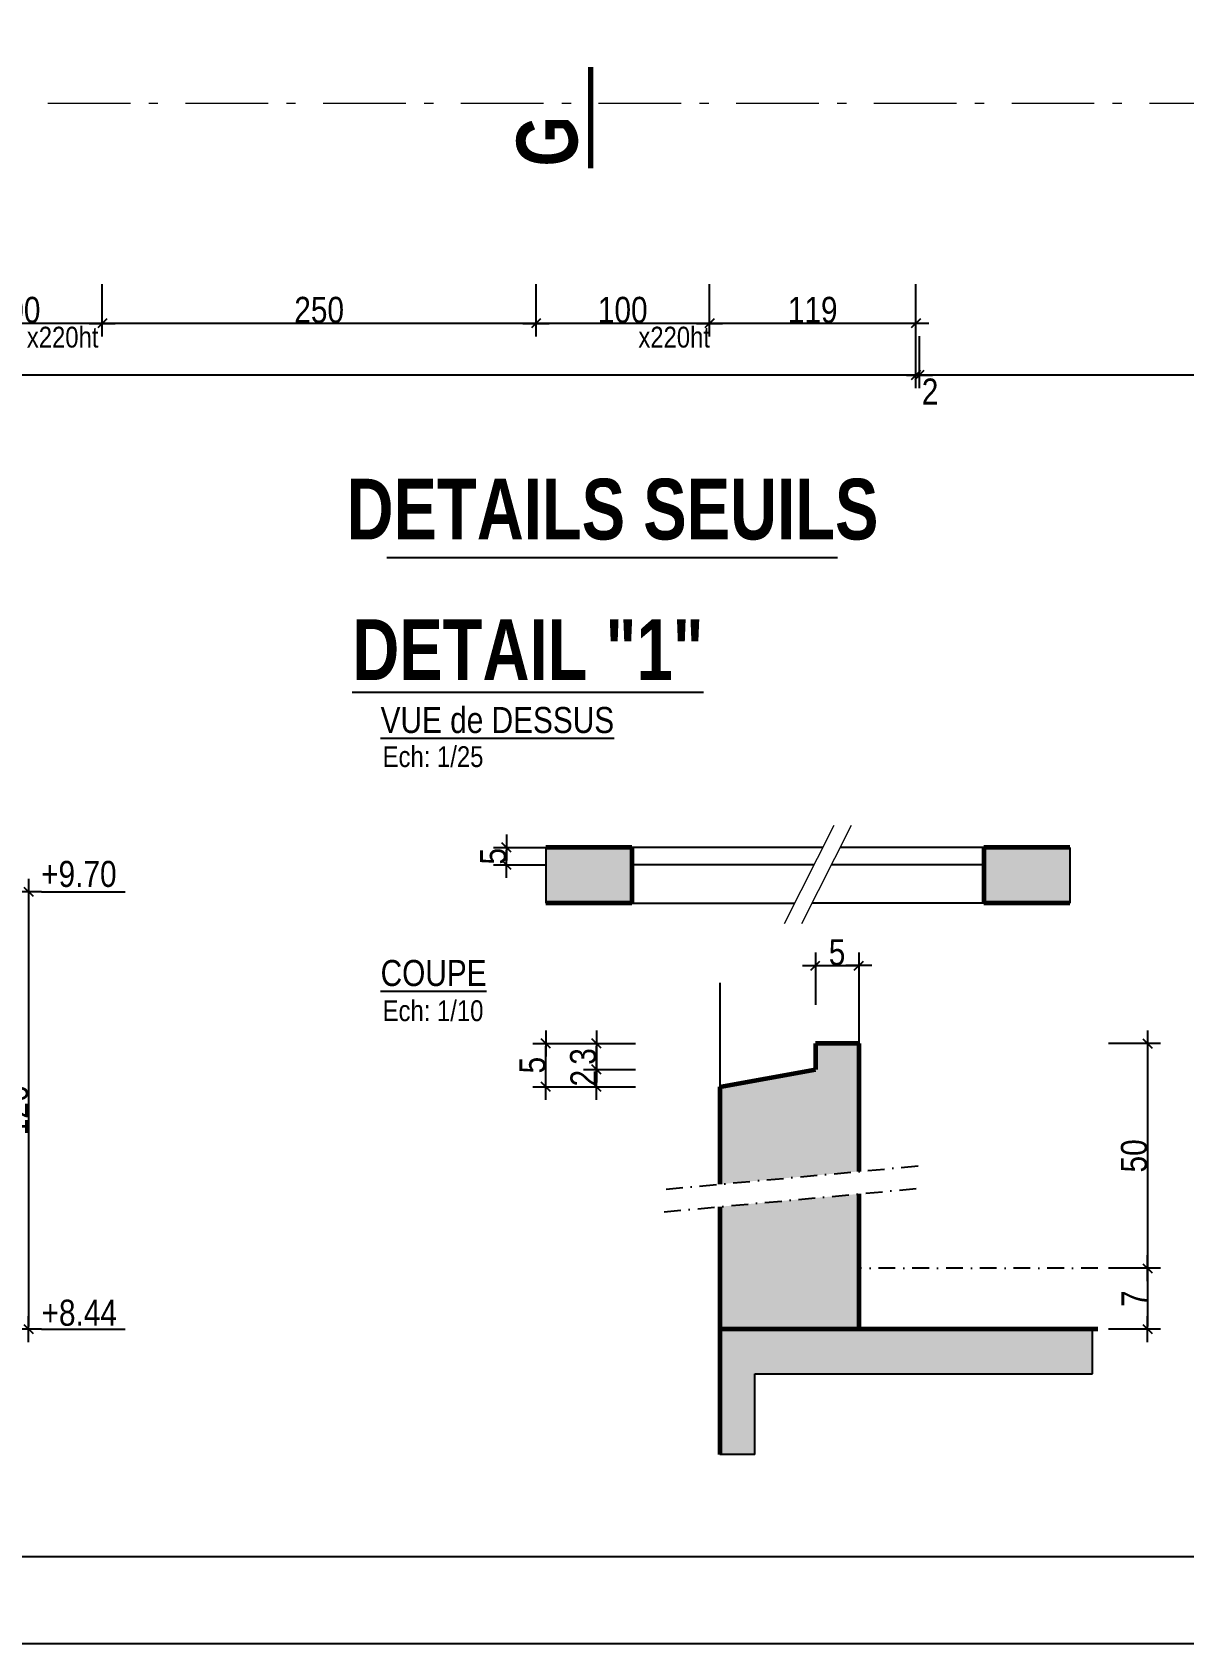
# Model space of a CAD drawing. Header units: centimetres. Extents: x -10252 to 0, y 2374 to 6574.
# Drawn here: x -5528 to -4864, y 2374 to 3302 of the extents above; entities that cross this region are included whole.
import ezdxf
from ezdxf.enums import TextEntityAlignment as Align

# ---------------------------------------------------------------- set-up
doc = ezdxf.new("R2010")
doc.units = ezdxf.units.CM
doc.header["$LTSCALE"] = 12.7
doc.header["$PDMODE"] = 1
doc.header["$PDSIZE"] = -2
doc.linetypes.add('Style de ligne -6', pattern=[2.08328, 1.25, -0.41656, 0.13886, -0.27786])
doc.linetypes.add('TIRETPTX2', pattern=[50.8, 25.4, -12.7, 0, -12.7])
for name, color, linetype in [('01_cote_gen', 4, 'Continuous'), ('01_linteaux', 2, 'Continuous'), ('01_poch_BN', 9, 'Continuous'), ('01_poch_murs', 253, 'Continuous'), ('01_texte', 230, 'Continuous'), ('AA_COTES', 2, 'Continuous')]:
    doc.layers.add(name, color=color, linetype=linetype)
for name, color, linetype, lineweight in [('01_murs_coup', 5, 'Continuous', 60), ('01_tram_axes', 2, 'TIRETPTX2', 9), ('B Général', 7, 'Continuous', 5)]:
    doc.layers.add(name, color=color, linetype=linetype, lineweight=lineweight)
doc.styles.add('ARIAL NA', font='ARIALN.TTF')
doc.styles.add('impact', font='impact.ttf')
doc.styles.add('STYLE2', font='ARIALN.TTF')
doc.dimstyles.new('JB10', dxfattribs={"dimscale": 0.1, "dimtxt": 150, "dimasz": 15, "dimexe": 0.1, "dimexo": 0.1, "dimgap": 0.09, "dimtad": 1, "dimdec": 1, "dimlfac": 0.2, "dimdsep": 46, "dimtxsty": 'STYLE2', "dimblk1": 'BOND_G', "dimblk2": 'BOND_D', "dimsah": 1, "dimcen": 1.5, "dimdle": 0.01, "dimse1": 1, "dimse2": 1, "dimclrd": 4, "dimclre": 2, "dimclrt": 6, "dimazin": 2, "dimtfac": 2.333333, "dimtdec": 1, "dimtix": 1, "dimtmove": 2, "dimatfit": 3, "dimldrblk": 'BOND_G', "dimfxl": 1, "dimtolj": 1, "dimtzin": 0, "dimarcsym": 0})
doc.dimstyles.new('JB25', dxfattribs={"dimscale": 0.1, "dimtxt": 150, "dimasz": 15, "dimexe": 0.1, "dimexo": 0.1, "dimgap": 0.09, "dimtad": 1, "dimdec": 1, "dimlfac": 0.5, "dimdsep": 46, "dimtxsty": 'STYLE2', "dimblk1": 'BOND_G', "dimblk2": 'BOND_D', "dimsah": 1, "dimcen": 1.5, "dimdle": 0.01, "dimse1": 1, "dimse2": 1, "dimclrd": 4, "dimclre": 2, "dimclrt": 6, "dimazin": 2, "dimtfac": 2.333333, "dimtdec": 1, "dimtix": 1, "dimtmove": 2, "dimatfit": 3, "dimldrblk": 'BOND_G', "dimfxl": 1, "dimtolj": 1, "dimtzin": 0, "dimarcsym": 0})
doc.dimstyles.new('JB50', dxfattribs={"dimscale": 0.1, "dimtxt": 150, "dimasz": 15, "dimexe": 0.1, "dimexo": 0.1, "dimgap": 0.09, "dimtad": 1, "dimdec": 1, "dimdsep": 46, "dimtxsty": 'STYLE2', "dimblk1": 'BOND_G', "dimblk2": 'BOND_D', "dimsah": 1, "dimcen": 1.5, "dimdle": 0.01, "dimse1": 1, "dimse2": 1, "dimclrd": 4, "dimclre": 2, "dimclrt": 6, "dimazin": 2, "dimtfac": 2.333333, "dimtdec": 1, "dimtix": 1, "dimtmove": 2, "dimatfit": 3, "dimldrblk": 'BOND_G', "dimfxl": 1, "dimtolj": 1, "dimtzin": 0, "dimarcsym": 0})

# ---------------------------------------------------------------- blocks, each defined once
blk = doc.blocks.new('BOND_G')
at = {"layer": 'AA_COTES', "color": 0}
for p, q in [((0, -5), (0, 15)), ((5, 0), (-5, 0)), ((1.77, 1.77), (-1.77, -1.77))]:
    blk.add_line(p, q, dxfattribs=at)
blk = doc.blocks.new('BOND_D')
at = {"layer": 'AA_COTES', "color": 0}
for p, q in [((5, 0), (-5, 0)), ((-1.77, -1.77), (1.77, 1.77)), ((0, 5), (0, -15))]:
    blk.add_line(p, q, dxfattribs=at)
blk = doc.blocks.new('*D1533')
at = {"layer": '01_cote_gen', "color": 4, "lineweight": -2, "transparency": 16777216}
blk.add_line((-3597.24, 3104.86), (-5015.24, 3104.86), dxfattribs=at)
at = {"layer": 'Defpoints', "color": 0, "transparency": 16777216}
for p in [(-5016.74, 3525.39), (-3595.74, 3525.31), (-5016.74, 3104.86)]:
    blk.add_point(p, dxfattribs=at)
at = {"layer": '01_cote_gen', "color": 4, "lineweight": -2, "transparency": 16777216, "xscale": 1.5, "yscale": 1.5, "zscale": 1.5, "rotation": 180}
blk.add_blockref('BOND_D', (-5016.74, 3104.86), dxfattribs=at)
at = {"layer": '01_cote_gen', "color": 4, "lineweight": -2, "transparency": 16777216, "xscale": 1.5, "yscale": 1.5, "zscale": 1.5}
blk.add_blockref('BOND_G', (-3595.74, 3104.86), dxfattribs=at)
at = {"layer": '01_cote_gen', "color": 6, "transparency": 16777216, "insert": (-4305.81, 3112.4), "char_height": 15, "attachment_point": 5, "style": 'STYLE2'}
blk.add_mtext('\\A1;1421', dxfattribs=at)
blk = doc.blocks.new('*D1534')
at = {"layer": '01_cote_gen', "color": 4, "lineweight": -2, "transparency": 16777216}
blk.add_line((-5020.24, 3134.7), (-5136.24, 3134.7), dxfattribs=at)
at = {"layer": 'Defpoints', "color": 0, "transparency": 16777216}
for p in [(-5137.74, 3533.39), (-5018.74, 3525.39), (-5137.74, 3134.7)]:
    blk.add_point(p, dxfattribs=at)
at = {"layer": '01_cote_gen', "color": 4, "lineweight": -2, "transparency": 16777216, "xscale": 1.5, "yscale": 1.5, "zscale": 1.5, "rotation": 180}
blk.add_blockref('BOND_D', (-5137.74, 3134.7), dxfattribs=at)
at = {"layer": '01_cote_gen', "color": 4, "lineweight": -2, "transparency": 16777216, "xscale": 1.5, "yscale": 1.5, "zscale": 1.5}
blk.add_blockref('BOND_G', (-5018.74, 3134.7), dxfattribs=at)
at = {"layer": '01_cote_gen', "color": 6, "transparency": 16777216, "insert": (-5078.24, 3142.37), "char_height": 15, "attachment_point": 5, "style": 'STYLE2'}
blk.add_mtext('\\A1;119', dxfattribs=at)
blk = doc.blocks.new('*D1343')
at = {"layer": '01_cote_gen', "color": 4, "lineweight": -2, "transparency": 16777216}
for p, q in [((-5020.24, 3104.86), (-5021.74, 3104.86)), ((-5018.74, 3104.86), (-5016.74, 3104.86)), ((-5015.24, 3104.86), (-5013.74, 3104.86))]:
    blk.add_line(p, q, dxfattribs=at)
at = {"layer": 'Defpoints', "color": 0, "transparency": 16777216}
for p in [(-5016.74, 3104.86), (-5018.74, 3101.26), (-5016.74, 3101.26)]:
    blk.add_point(p, dxfattribs=at)
at = {"layer": '01_cote_gen', "color": 4, "lineweight": -2, "transparency": 16777216, "xscale": 1.5, "yscale": 1.5, "zscale": 1.5}
blk.add_blockref('BOND_G', (-5018.74, 3104.86), dxfattribs=at)
at = {"layer": '01_cote_gen', "color": 4, "lineweight": -2, "transparency": 16777216, "xscale": 1.5, "yscale": 1.5, "zscale": 1.5, "rotation": 180}
blk.add_blockref('BOND_D', (-5016.74, 3104.86), dxfattribs=at)
at = {"layer": '01_cote_gen', "color": 6, "transparency": 16777216, "insert": (-5010.57, 3095.41), "char_height": 15, "attachment_point": 5, "style": 'STYLE2'}
blk.add_mtext('\\A1;2', dxfattribs=at)
blk = doc.blocks.new('*D1535')
at = {"layer": '01_cote_gen', "color": 4, "lineweight": -2, "transparency": 16777216}
blk.add_line((-5239.24, 3134.7), (-5486.24, 3134.7), dxfattribs=at)
at = {"layer": 'Defpoints', "color": 0, "transparency": 16777216}
for p in [(-5487.74, 3525.39), (-5237.74, 3525.39), (-5487.74, 3134.7)]:
    blk.add_point(p, dxfattribs=at)
at = {"layer": '01_cote_gen', "color": 4, "lineweight": -2, "transparency": 16777216, "xscale": 1.5, "yscale": 1.5, "zscale": 1.5, "rotation": 180}
blk.add_blockref('BOND_D', (-5487.74, 3134.7), dxfattribs=at)
at = {"layer": '01_cote_gen', "color": 4, "lineweight": -2, "transparency": 16777216, "xscale": 1.5, "yscale": 1.5, "zscale": 1.5}
blk.add_blockref('BOND_G', (-5237.74, 3134.7), dxfattribs=at)
at = {"layer": '01_cote_gen', "color": 6, "transparency": 16777216, "insert": (-5362.74, 3142.37), "char_height": 15, "attachment_point": 5, "style": 'STYLE2'}
blk.add_mtext('\\A1;250', dxfattribs=at)
blk = doc.blocks.new('*D1536')
at = {"layer": '01_cote_gen', "color": 4, "lineweight": -2, "transparency": 16777216}
blk.add_line((-5489.24, 3134.7), (-5586.24, 3134.7), dxfattribs=at)
at = {"layer": 'Defpoints', "color": 0, "transparency": 16777216}
for p in [(-5587.74, 3525.39), (-5487.74, 3525.39), (-5587.74, 3134.7)]:
    blk.add_point(p, dxfattribs=at)
at = {"layer": '01_cote_gen', "color": 4, "lineweight": -2, "transparency": 16777216, "xscale": 1.5, "yscale": 1.5, "zscale": 1.5, "rotation": 180}
blk.add_blockref('BOND_D', (-5587.74, 3134.7), dxfattribs=at)
at = {"layer": '01_cote_gen', "color": 4, "lineweight": -2, "transparency": 16777216, "xscale": 1.5, "yscale": 1.5, "zscale": 1.5}
blk.add_blockref('BOND_G', (-5487.74, 3134.7), dxfattribs=at)
at = {"layer": '01_cote_gen', "color": 6, "transparency": 16777216, "insert": (-5537.74, 3142.37), "char_height": 15, "attachment_point": 5, "style": 'STYLE2'}
blk.add_mtext('\\A1;100', dxfattribs=at)
blk = doc.blocks.new('*D1466')
at = {"layer": '01_cote_gen', "color": 4, "lineweight": -2, "transparency": 16777216}
blk.add_line((-5254.75, 2824.14), (-5254.75, 2831.14), dxfattribs=at)
at = {"layer": 'Defpoints', "color": 0, "transparency": 16777216}
for p in [(-5254.75, 2832.64), (-5182.48, 2832.64), (-5182.48, 2822.64)]:
    blk.add_point(p, dxfattribs=at)
at = {"layer": '01_cote_gen', "color": 4, "lineweight": -2, "transparency": 16777216, "xscale": 1.5, "yscale": 1.5, "zscale": 1.5}
for name, p, rotation in [('BOND_D', (-5254.75, 2832.64), 90), ('BOND_G', (-5254.75, 2822.64), 270)]:
    blk.add_blockref(name, p, dxfattribs=dict(at, rotation=rotation))
at = {"layer": '01_cote_gen', "color": 6, "transparency": 16777216, "insert": (-5262.39, 2827.64), "char_height": 15, "attachment_point": 5, "rotation": 90, "style": 'STYLE2'}
blk.add_mtext('\\A1;5', dxfattribs=at)
blk = doc.blocks.new('*D1467')
at = {"layer": '01_cote_gen', "color": 4, "lineweight": -2, "transparency": 16777216}
blk.add_line((-5075.2, 2764.6), (-5053.2, 2764.6), dxfattribs=at)
at = {"layer": 'Defpoints', "color": 0, "transparency": 16777216}
for p in [(-5051.7, 2764.6), (-5051.7, 2722.22), (-5076.7, 2719.78)]:
    blk.add_point(p, dxfattribs=at)
at = {"layer": '01_cote_gen', "color": 4, "lineweight": -2, "transparency": 16777216, "xscale": 1.5, "yscale": 1.5, "zscale": 1.5, "rotation": 180}
blk.add_blockref('BOND_G', (-5076.7, 2764.6), dxfattribs=at)
at = {"layer": '01_cote_gen', "color": 4, "lineweight": -2, "transparency": 16777216, "xscale": 1.5, "yscale": 1.5, "zscale": 1.5}
blk.add_blockref('BOND_D', (-5051.7, 2764.6), dxfattribs=at)
at = {"layer": '01_cote_gen', "color": 6, "transparency": 16777216, "insert": (-5064.2, 2772.24), "char_height": 15, "attachment_point": 5, "style": 'STYLE2'}
blk.add_mtext('\\A1;5', dxfattribs=at)
blk = doc.blocks.new('*D1312')
at = {"layer": '01_cote_gen', "color": 4, "lineweight": -2, "transparency": 16777216}
blk.add_line((-5202.87, 2696.28), (-5202.87, 2703.28), dxfattribs=at)
at = {"layer": 'Defpoints', "color": 0, "transparency": 16777216}
for p in [(-5202.87, 2704.78), (-5090.43, 2704.78), (-5068.69, 2694.78)]:
    blk.add_point(p, dxfattribs=at)
at = {"layer": '01_cote_gen', "color": 4, "lineweight": -2, "transparency": 16777216, "xscale": 1.5, "yscale": 1.5, "zscale": 1.5}
for name, p, rotation in [('BOND_D', (-5202.87, 2704.78), 90), ('BOND_G', (-5202.87, 2694.78), 270)]:
    blk.add_blockref(name, p, dxfattribs=dict(at, rotation=rotation))
at = {"layer": '01_cote_gen', "color": 6, "transparency": 16777216, "insert": (-5210.41, 2699.78), "char_height": 15, "attachment_point": 5, "rotation": 90, "style": 'STYLE2'}
blk.add_mtext('\\A1;2', dxfattribs=at)
blk = doc.blocks.new('*D1313')
at = {"layer": '01_cote_gen', "color": 4, "lineweight": -2, "transparency": 16777216}
blk.add_line((-5202.87, 2706.28), (-5202.87, 2718.28), dxfattribs=at)
at = {"layer": 'Defpoints', "color": 0, "transparency": 16777216}
for p in [(-5202.87, 2719.78), (-5090.43, 2719.78), (-5174.3, 2704.78)]:
    blk.add_point(p, dxfattribs=at)
at = {"layer": '01_cote_gen', "color": 4, "lineweight": -2, "transparency": 16777216, "xscale": 1.5, "yscale": 1.5, "zscale": 1.5}
for name, p, rotation in [('BOND_D', (-5202.87, 2719.78), 90), ('BOND_G', (-5202.87, 2704.78), 270)]:
    blk.add_blockref(name, p, dxfattribs=dict(at, rotation=rotation))
at = {"layer": '01_cote_gen', "color": 6, "transparency": 16777216, "insert": (-5210.54, 2712.28), "char_height": 15, "attachment_point": 5, "rotation": 90, "style": 'STYLE2'}
blk.add_mtext('\\A1;3', dxfattribs=at)
blk = doc.blocks.new('*D1314')
at = {"layer": '01_cote_gen', "color": 4, "lineweight": -2, "transparency": 16777216}
blk.add_line((-5232.09, 2696.28), (-5232.09, 2718.28), dxfattribs=at)
at = {"layer": 'Defpoints', "color": 0, "transparency": 16777216}
for p in [(-5232.09, 2719.78), (-5186.5, 2719.78), (-5180.37, 2694.78)]:
    blk.add_point(p, dxfattribs=at)
at = {"layer": '01_cote_gen', "color": 4, "lineweight": -2, "transparency": 16777216, "xscale": 1.5, "yscale": 1.5, "zscale": 1.5}
for name, p, rotation in [('BOND_D', (-5232.09, 2719.78), 90), ('BOND_G', (-5232.09, 2694.78), 270)]:
    blk.add_blockref(name, p, dxfattribs=dict(at, rotation=rotation))
at = {"layer": '01_cote_gen', "color": 6, "transparency": 16777216, "insert": (-5239.73, 2707.28), "char_height": 15, "attachment_point": 5, "rotation": 90, "style": 'STYLE2'}
blk.add_mtext('\\A1;5', dxfattribs=at)
blk = doc.blocks.new('*D1468')
at = {"layer": '01_cote_gen', "color": 4, "lineweight": -2, "transparency": 16777216}
blk.add_line((-4885.3, 2718.28), (-4885.3, 2591.72), dxfattribs=at)
at = {"layer": 'Defpoints', "color": 0, "transparency": 16777216}
for p in [(-5051.7, 2719.78), (-4954.99, 2590.22), (-4885.3, 2590.22)]:
    blk.add_point(p, dxfattribs=at)
at = {"layer": '01_cote_gen', "color": 4, "lineweight": -2, "transparency": 16777216, "xscale": 1.5, "yscale": 1.5, "zscale": 1.5}
for name, p, rotation in [('BOND_G', (-4885.3, 2719.78), 90), ('BOND_D', (-4885.3, 2590.22), 270)]:
    blk.add_blockref(name, p, dxfattribs=dict(at, rotation=rotation))
at = {"layer": '01_cote_gen', "color": 6, "transparency": 16777216, "insert": (-4892.97, 2655), "char_height": 15, "attachment_point": 5, "rotation": 90, "style": 'STYLE2'}
blk.add_mtext('\\A1;50', dxfattribs=at)
blk = doc.blocks.new('*D1469')
at = {"layer": '01_cote_gen', "color": 4, "lineweight": -2, "transparency": 16777216}
blk.add_line((-4885.3, 2588.72), (-4885.3, 2556.72), dxfattribs=at)
at = {"layer": 'Defpoints', "color": 0, "transparency": 16777216}
for p in [(-4942.79, 2590.22), (-4942.79, 2555.22), (-4885.3, 2555.22)]:
    blk.add_point(p, dxfattribs=at)
at = {"layer": '01_cote_gen', "color": 4, "lineweight": -2, "transparency": 16777216, "xscale": 1.5, "yscale": 1.5, "zscale": 1.5}
for name, p, rotation in [('BOND_G', (-4885.3, 2590.22), 90), ('BOND_D', (-4885.3, 2555.22), 270)]:
    blk.add_blockref(name, p, dxfattribs=dict(at, rotation=rotation))
at = {"layer": '01_cote_gen', "color": 6, "transparency": 16777216, "insert": (-4892.81, 2572.72), "char_height": 15, "attachment_point": 5, "rotation": 90, "style": 'STYLE2'}
blk.add_mtext('\\A1;7', dxfattribs=at)
blk = doc.blocks.new('*D1672')
at = {"layer": '01_cote_gen', "color": 4, "lineweight": -2, "ltscale": 2, "transparency": 16777216}
blk.add_line((-5139.24, 3134.7), (-5236.24, 3134.7), dxfattribs=at)
at = {"layer": 'Defpoints', "color": 0, "ltscale": 2, "transparency": 16777216}
for p in [(-5237.74, 3148.5), (-5137.74, 3148.5), (-5237.74, 3134.7)]:
    blk.add_point(p, dxfattribs=at)
at = {"layer": '01_cote_gen', "color": 4, "lineweight": -2, "ltscale": 2, "transparency": 16777216, "xscale": 1.5, "yscale": 1.5, "zscale": 1.5, "rotation": 180}
blk.add_blockref('BOND_D', (-5237.74, 3134.7), dxfattribs=at)
at = {"layer": '01_cote_gen', "color": 4, "lineweight": -2, "ltscale": 2, "transparency": 16777216, "xscale": 1.5, "yscale": 1.5, "zscale": 1.5}
blk.add_blockref('BOND_G', (-5137.74, 3134.7), dxfattribs=at)
at = {"layer": '01_cote_gen', "color": 6, "ltscale": 2, "transparency": 16777216, "insert": (-5187.74, 3142.37), "char_height": 15, "attachment_point": 5, "style": 'STYLE2'}
blk.add_mtext('\\A1;100', dxfattribs=at)
blk = doc.blocks.new('*D1676')
at = {"layer": '01_cote_gen', "color": 4, "lineweight": -2, "ltscale": 2, "transparency": 16777216}
blk.add_line((-5020.24, 3104.86), (-6301.24, 3104.86), dxfattribs=at)
at = {"layer": 'Defpoints', "color": 0, "ltscale": 2, "transparency": 16777216}
for p in [(-6302.74, 3157.2), (-5018.74, 3157.2), (-6302.74, 3104.86)]:
    blk.add_point(p, dxfattribs=at)
at = {"layer": '01_cote_gen', "color": 4, "lineweight": -2, "ltscale": 2, "transparency": 16777216, "xscale": 1.5, "yscale": 1.5, "zscale": 1.5, "rotation": 180}
blk.add_blockref('BOND_D', (-6302.74, 3104.86), dxfattribs=at)
at = {"layer": '01_cote_gen', "color": 4, "lineweight": -2, "ltscale": 2, "transparency": 16777216, "xscale": 1.5, "yscale": 1.5, "zscale": 1.5}
blk.add_blockref('BOND_G', (-5018.74, 3104.86), dxfattribs=at)
at = {"layer": '01_cote_gen', "color": 6, "ltscale": 2, "transparency": 16777216, "insert": (-5660.74, 3112.53), "char_height": 15, "attachment_point": 5, "style": 'STYLE2'}
blk.add_mtext('\\A1;1284', dxfattribs=at)
blk = doc.blocks.new('*D1846')
at = {"layer": '01_cote_gen', "color": 4, "lineweight": -2, "ltscale": 2, "transparency": 16777216}
blk.add_line((-5530.34, 2805.72), (-5530.34, 2556.72), dxfattribs=at)
at = {"layer": 'Defpoints', "color": 0, "ltscale": 2, "transparency": 16777216}
for p in [(-5549.73, 2807.22), (-5549.73, 2555.22), (-5530.34, 2555.22)]:
    blk.add_point(p, dxfattribs=at)
at = {"layer": '01_cote_gen', "color": 4, "lineweight": -2, "ltscale": 2, "transparency": 16777216, "xscale": 1.5, "yscale": 1.5, "zscale": 1.5}
for name, p, rotation in [('BOND_G', (-5530.34, 2807.22), 90), ('BOND_D', (-5530.34, 2555.22), 270)]:
    blk.add_blockref(name, p, dxfattribs=dict(at, rotation=rotation))
at = {"layer": '01_cote_gen', "color": 6, "ltscale": 2, "transparency": 16777216, "insert": (-5538, 2681.22), "char_height": 15, "attachment_point": 5, "rotation": 90, "style": 'STYLE2'}
blk.add_mtext('\\A1;126', dxfattribs=at)

msp = doc.modelspace()

# ---------------------------------------------------------------- hatches: boundary and pattern name
at = {"layer": '01_poch_BN'}
h = msp.add_hatch(color=256, dxfattribs=at)
h.dxf.hatch_style = 1
h.paths.add_polyline_path([(-5182.48, 2832.64), (-5232, 2832.64), (-5232, 2800.64), (-5182.48, 2800.64)])
h.paths.add_polyline_path([(-4930.08, 2832.64), (-4979.6, 2832.64), (-4979.6, 2800.64), (-4930.08, 2800.64)])
h = msp.add_hatch(color=256, dxfattribs=at)
h.dxf.hatch_style = 1
h.paths.add_polyline_path([(-5051.7, 2633.07), (-5131.7, 2625.72), (-5131.7, 2555.22), (-5051.7, 2555.22)])
h.paths.add_polyline_path([(-5051.7, 2719.78), (-5076.7, 2719.78), (-5076.7, 2704.78), (-5131.7, 2694.78), (-5131.7, 2638.69), (-5051.7, 2646.03)])
h = msp.add_hatch(color=256, dxfattribs=at)
h.dxf.hatch_style = 1
h.paths.add_polyline_path([(-4916.97, 2555.22), (-5041.7, 2555.22), (-5131.7, 2555.22), (-5131.7, 2482.92), (-5111.56, 2482.92), (-5111.56, 2529.45), (-4916.97, 2529.45)])

# ---------------------------------------------------------------- linework, layer by layer
at = {"layer": '01_cote_gen'}
msp.add_line((-3217.41, 2373.88), (-10252.01, 2373.88), dxfattribs=at)
at = {"layer": '01_linteaux'}
for p, q in [((-5072.56, 2832.64), (-5182.48, 2832.64)), ((-4979.6, 2832.64), (-5062.41, 2832.64)), ((-5077.61, 2822.64), (-5182.48, 2822.64)), ((-4979.6, 2822.64), (-5067.47, 2822.64)), ((-5182.48, 2800.64), (-5088.73, 2800.64)), ((-4979.6, 2800.64), (-5078.59, 2800.64)), ((-5131.7, 2754.76), (-5131.7, 2694.78)), ((-5051.7, 2754.76), (-5051.7, 2719.78))]:
    msp.add_line(p, q, dxfattribs=at)
at = {"layer": '01_linteaux', "linetype": 'TIRETPTX2', "ltscale": 0.03}
for p, q in [((-5162.78, 2635.83), (-5014.63, 2649.44)), ((-5163.87, 2622.77), (-5015.72, 2636.38)), ((-4913.89, 2590.22), (-5051.7, 2590.22))]:
    msp.add_line(p, q, dxfattribs=at)
at = {"layer": '01_murs_coup'}
for p, q in [((-5182.48, 2832.64), (-5232, 2832.64)), ((-5182.48, 2832.64), (-5182.48, 2800.64)), ((-4979.6, 2832.64), (-4979.6, 2800.64)), ((-4930.08, 2832.64), (-4979.6, 2832.64)), ((-5182.48, 2800.64), (-5232, 2800.64)), ((-4930.08, 2800.64), (-4979.6, 2800.64)), ((-5076.7, 2719.78), (-5076.7, 2704.78)), ((-5051.7, 2719.78), (-5076.7, 2719.78)), ((-5051.7, 2719.78), (-5051.7, 2646.03)), ((-5131.7, 2694.78), (-5076.7, 2704.78)), ((-5131.7, 2694.78), (-5131.7, 2638.69)), ((-5051.7, 2633.07), (-5051.7, 2555.22)), ((-5131.7, 2625.72), (-5131.7, 2555.22)), ((-4913.89, 2555.22), (-5131.7, 2555.22)), ((-5131.7, 2555.22), (-5131.7, 2482.92)), ((-4913.89, 2555.22), (-5041.7, 2555.22))]:
    msp.add_line(p, q, dxfattribs=at)
at = {"layer": '01_poch_BN'}
for p, q in [((-4930.08, 2832.64), (-4930.08, 2800.64)), ((-4916.97, 2529.45), (-4916.97, 2555.22)), ((-5111.56, 2482.92), (-5111.56, 2529.45)), ((-5111.56, 2529.45), (-4916.97, 2529.45)), ((-5111.56, 2482.92), (-5131.7, 2482.92))]:
    msp.add_line(p, q, dxfattribs=at)
at = {"layer": '01_poch_murs'}
msp.add_line((-5232, 2832.64), (-5232, 2800.64), dxfattribs=at)
at = {"layer": '01_texte'}
for p, q in [((-5323.71, 2999.85), (-5063.85, 2999.85)), ((-5522.84, 2807.22), (-5474.57, 2807.22)), ((-5522.84, 2555.22), (-5474.57, 2555.22)), ((-3217.41, 2423.88), (-10202.01, 2423.88))]:
    msp.add_line(p, q, dxfattribs=at)
at = {"layer": '01_texte', "const_width": 3}
msp.add_lwpolyline([(-5206.22, 3282.46), (-5206.22, 3223.96)], dxfattribs=at)
at = {"layer": '01_tram_axes', "ltscale": 0.5}
for p, q in [((-5066.12, 2845.37), (-5094.76, 2788.72)), ((-5055.98, 2845.37), (-5084.62, 2788.72))]:
    msp.add_line(p, q, dxfattribs=at)
at = {"layer": '01_tram_axes', "ltscale": 2}
msp.add_line((-5051.7, 2727.79), (-5051.7, 2741.4), dxfattribs=at)
at = {"layer": 'B Général', "color": 1, "linetype": 'Style de ligne -6', "lineweight": 13, "ltscale": 3, "true_color": 0xff0000}
msp.add_line((-3249.09, 3261.31), (-8344.19, 3261.31), dxfattribs=at)

# ---------------------------------------------------------------- texts
at = {"layer": '01_texte', "style": 'impact'}
msp.add_text('G', height=35, rotation=90, dxfattribs=at).set_placement((-5203.37, 3239.66), align=Align.BOTTOM_CENTER)
at = {"layer": '01_texte', "style": 'ARIAL NA'}
for s, height, p in [('x220ht', 12, (-5531.24, 3120.75)), ('x220ht', 12, (-5178.72, 3120.75)), ('%%UVUE de DESSUS', 15, (-5327.31, 2898.65)), (' Ech: 1/25', 12, (-5329.96, 2879.04)), ('+9.70', 15, (-5523, 2809.96)), ('%%UCOUPE', 15, (-5327.31, 2752.87)), (' Ech: 1/10', 12, (-5329.96, 2732.65)), ('+8.44', 15, (-5522.76, 2557.13))]:
    msp.add_text(s, height=height, dxfattribs=at).set_placement(p)
at = {"layer": '01_texte', "style": 'impact'}
msp.add_text('DETAILS SEUILS', height=35, dxfattribs=at).set_placement((-5193.65, 3027.67), align=Align.MIDDLE)
msp.add_text('%%UDETAIL "1"', height=35, dxfattribs=at).set_placement((-5242.4, 2918.72), align=Align.BOTTOM_CENTER)

# ---------------------------------------------------------------- dimensions: what is measured, and where the dimension line sits
at = {"layer": '01_cote_gen'}
for base, p1, p2, dimstyle, picture, middle in [((-5137.74, 3134.7), (-5018.74, 3525.39), (-5137.74, 3533.39), 'JB50', '*D1534', (-5078.24, 3142.37)), ((-5587.74, 3134.7), (-5487.74, 3525.39), (-5587.74, 3525.39), 'JB50', '*D1536', (-5537.74, 3142.37)), ((-5487.74, 3134.7), (-5237.74, 3525.39), (-5487.74, 3525.39), 'JB50', '*D1535', (-5362.74, 3142.37)), ((-5051.7, 2764.6), (-5076.7, 2719.78), (-5051.7, 2722.22), 'JB10', '*D1467', (-5064.2, 2772.24))]:
    dim = msp.add_linear_dim(base=base, p1=p1, p2=p2, dimstyle=dimstyle, dxfattribs=at)
    dim.commit()
    dim.dimension.update_dxf_attribs({"geometry": picture, "text_midpoint": middle})
for p1, p2, picture, middle in [((-3595.74, 3525.31), (-5016.74, 3525.39), '*D1533', (-4305.81, 3112.4)), ((-5018.74, 3101.26), (-5016.74, 3101.26), '*D1343', (-5010.57, 3095.41))]:
    dim = msp.add_linear_dim(base=(-5016.74, 3104.86), p1=p1, p2=p2, dimstyle='JB50', dxfattribs=at)
    dim.commit()
    dim.dimension.update_dxf_attribs({"geometry": picture, "text_midpoint": middle, "dimtype": 160})
at = {"layer": '01_cote_gen', "ltscale": 2}
for base, p1, p2, picture, middle in [((-6302.74, 3104.86), (-5018.74, 3157.2), (-6302.74, 3157.2), '*D1676', (-5660.74, 3112.53)), ((-5237.74, 3134.7), (-5137.74, 3148.5), (-5237.74, 3148.5), '*D1672', (-5187.74, 3142.37))]:
    dim = msp.add_linear_dim(base=base, p1=p1, p2=p2, dimstyle='JB50', dxfattribs=at)
    dim.commit()
    dim.dimension.update_dxf_attribs({"geometry": picture, "text_midpoint": middle})
at = {"layer": '01_cote_gen'}
for base, p1, p2, dimstyle, picture, middle in [((-5254.75, 2832.64), (-5182.48, 2822.64), (-5182.48, 2832.64), 'JB25', '*D1466', (-5262.39, 2827.64)), ((-5232.09, 2719.78), (-5180.37, 2694.78), (-5186.5, 2719.78), 'JB10', '*D1314', (-5239.73, 2707.28)), ((-5202.87, 2719.78), (-5174.3, 2704.78), (-5090.43, 2719.78), 'JB10', '*D1313', (-5210.54, 2712.28)), ((-5202.87, 2704.78), (-5068.69, 2694.78), (-5090.43, 2704.78), 'JB10', '*D1312', (-5210.41, 2699.78)), ((-4885.3, 2555.22), (-4942.79, 2590.22), (-4942.79, 2555.22), 'JB10', '*D1469', (-4892.81, 2572.72))]:
    dim = msp.add_linear_dim(base=base, p1=p1, p2=p2, angle=90, dimstyle=dimstyle, dxfattribs=at)
    dim.commit()
    dim.dimension.update_dxf_attribs({"geometry": picture, "text_midpoint": middle})
at = {"layer": '01_cote_gen', "ltscale": 2}
dim = msp.add_linear_dim(base=(-5530.34, 2555.22), p1=(-5549.73, 2807.22), p2=(-5549.73, 2555.22), angle=90, dimstyle='JB25', dxfattribs=at)
dim.commit()
dim.dimension.update_dxf_attribs({"geometry": '*D1846', "text_midpoint": (-5538, 2681.22)})
at = {"layer": '01_cote_gen'}
dim = msp.add_linear_dim(base=(-4885.3, 2590.22), p1=(-5051.7, 2719.78), p2=(-4954.99, 2590.22), angle=90, text='50', dimstyle='JB25', dxfattribs=at)
dim.commit()
dim.dimension.update_dxf_attribs({"geometry": '*D1468', "text_midpoint": (-4892.97, 2655)})

doc.saveas('drawing.dxf')
